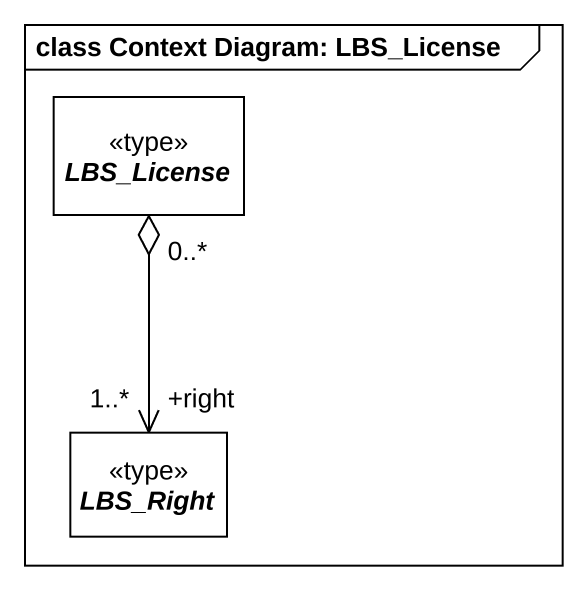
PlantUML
@startuml
mainframe class Context Diagram: LBS_License
hide circle
hide empty members
abstract class LBS_License <<type>>
abstract class LBS_Right <<type>>
LBS_License "0..*" o--> "+right\n1..*" LBS_Right
@enduml
